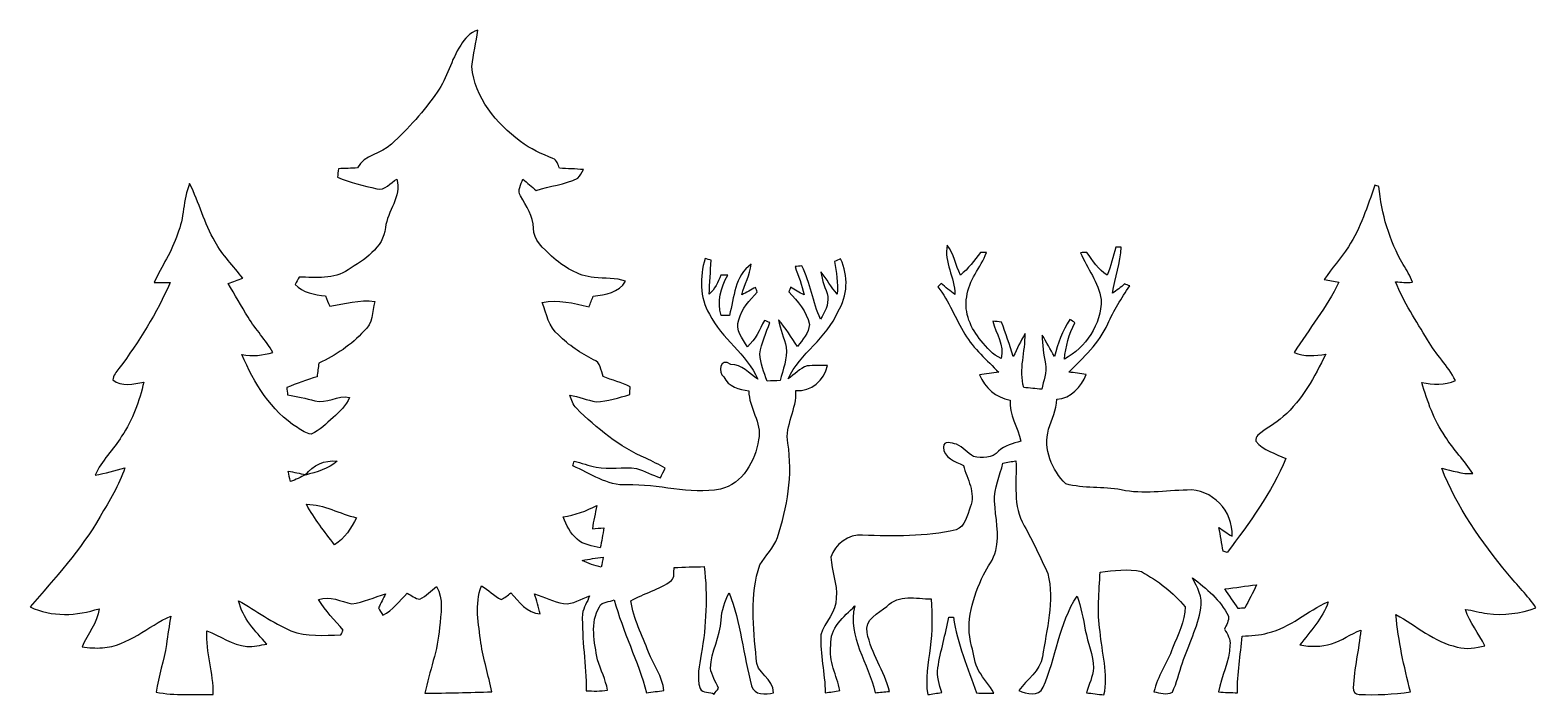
# Model space of a CAD drawing. Header units: centimetres. Extents: x -15 to 15.3, y -7.5 to 5.9.
import ezdxf

# ---------------------------------------------------------------- set-up
doc = ezdxf.new("R2010")
doc.units = ezdxf.units.CM
doc.header["$MEASUREMENT"] = 0
doc.layers.add('Layer 1', color=7, linetype='Continuous')

msp = doc.modelspace()

# ---------------------------------------------------------------- linework, layer by layer
at = {"layer": 'Layer 1', "color": 250}
for points, knots in [([(-6.3306, 5.59012), (-6.25546, 5.72735), (-6.14257, 5.84623), (-5.99017, 5.89456), (-5.99017, 5.89456), (-6.01133, 5.64762), (-6.08612, 5.40879), (-6.10694, 5.16184), (-6.10694, 5.16184), (-6.05367, 4.53143), (-5.61587, 4.0199), (-5.12904, 3.65584), (-5.12904, 3.65584), (-4.93466, 3.50167), (-4.70253, 3.4096), (-4.47746, 3.31117), (-4.47746, 3.31117), (-4.39244, 3.28295), (-4.37586, 3.18805), (-4.34587, 3.11538), (-4.34587, 3.11538), (-4.18394, 3.10868), (-4.02131, 3.10586), (-3.85974, 3.08963), (-3.85974, 3.08963), (-3.89749, 3.03212), (-3.92642, 2.96545), (-3.97969, 2.92029), (-3.97969, 2.92029), (-4.23968, 2.78342), (-4.53813, 2.76154), (-4.81401, 2.67088), (-4.81401, 2.67088), (-4.90255, 2.74602), (-4.98934, 2.82293), (-5.07929, 2.89631), (-5.07929, 2.89631), (-5.11986, 2.79224), (-5.19536, 2.67159), (-5.12692, 2.56223), (-5.12692, 2.56223), (-5.01756, 2.35691), (-4.86586, 2.15406), (-4.86798, 1.91029), (-4.86798, 1.91029), (-4.87892, 1.66723), (-4.65808, 1.50848), (-4.50779, 1.34832), (-4.50779, 1.34832), (-4.2612, 1.14088), (-3.97828, 0.9465), (-3.64596, 0.9204), (-3.64596, 0.9204), (-3.43641, 0.89147), (-3.21592, 0.92428), (-3.01519, 0.84349), (-3.01519, 0.84349), (-3.15489, 0.62159), (-3.42089, 0.56374), (-3.66607, 0.54681), (-3.66607, 0.54681), (-3.69641, 0.47872), (-3.72145, 0.40323), (-3.75144, 0.33338), (-3.75144, 0.33338), (-4.058, 0.40464), (-4.37656, 0.48436), (-4.69089, 0.41628), (-4.69089, 0.41628), (-4.60657, 0.18874), (-4.56212, -0.07655), (-4.36245, -0.2353), (-4.36245, -0.2353), (-4.16066, -0.44485), (-3.91724, -0.60149), (-3.66007, -0.73343), (-3.66007, -0.73343), (-3.52072, -0.7874), (-3.51226, -0.94791), (-3.46604, -1.07174), (-3.46604, -1.07174), (-3.28683, -1.14194), (-3.09704, -1.18886), (-2.92523, -1.27811), (-2.92523, -1.27811), (-2.92664, -1.31727), (-2.92911, -1.39559), (-2.93017, -1.43475), (-2.93017, -1.43475), (-3.15383, -1.49331), (-3.37679, -1.56669), (-3.60927, -1.57868), (-3.60927, -1.57868), (-3.78813, -1.54869), (-3.9564, -1.47426), (-4.13632, -1.44815), (-4.13632, -1.44815), (-4.10351, -1.53952), (-4.07846, -1.64112), (-4.00473, -1.70991), (-4.00473, -1.70991), (-3.59304, -2.11138), (-3.13902, -2.48603), (-2.60668, -2.71498), (-2.60668, -2.71498), (-2.47544, -2.77566), (-2.34879, -2.84409), (-2.22003, -2.91112), (-2.22003, -2.91112), (-2.25072, -2.97674), (-2.28283, -3.04165), (-2.31563, -3.10621), (-2.31563, -3.10621), (-2.48179, -3.05682), (-2.63313, -2.96792), (-2.79859, -2.91783), (-2.79859, -2.91783), (-3.06811, -2.87549), (-3.34222, -2.94922), (-3.61103, -2.89348), (-3.61103, -2.89348), (-3.75991, -2.85962), (-3.90454, -2.80952), (-4.05236, -2.77389), (-4.05236, -2.77389), (-4.05871, -2.79788), (-4.0707, -2.84586), (-4.07705, -2.86985), (-4.07705, -2.86985), (-3.72145, -3.01837), (-3.38914, -3.27025), (-2.98591, -3.2512), (-2.98591, -3.2512), (-2.35867, -3.22651), (-1.73743, -3.45087), (-1.11125, -3.33481), (-1.11125, -3.33481), (-0.65864, -3.22827), (-0.41099, -2.76789), (-0.3429, -2.34103), (-0.3429, -2.34103), (-0.26917, -1.99178), (-0.54575, -1.7018), (-0.53693, -1.35925), (-0.53693, -1.35925), (-0.73131, -1.33315), (-0.95462, -1.2767), (-1.04105, -1.07633), (-1.04105, -1.07633), (-1.16452, -1.00013), (-1.11725, -0.66922), (-0.90099, -0.83044), (-0.90099, -0.83044), (-0.67275, -0.81245), (-0.53799, -1.02129), (-0.35736, -1.12148), (-0.35736, -1.12148), (-0.58385, -0.6163), (-1.08479, -0.30974), (-1.33209, 0.1838), (-1.33209, 0.1838), (-1.53247, 0.51964), (-1.52576, 0.93274), (-1.41958, 1.29999), (-1.41958, 1.29999), (-1.38853, 1.29187), (-1.32644, 1.276), (-1.2954, 1.26788), (-1.2954, 1.26788), (-1.30739, 1.03928), (-1.33068, 0.81174), (-1.33421, 0.58244), (-1.33421, 0.58244), (-1.22096, 0.6858), (-1.16205, 0.82868), (-1.09926, 0.96449), (-1.09926, 0.96449), (-1.05375, 0.96555), (-1.00789, 0.96626), (-0.96203, 0.96696), (-0.96203, 0.96696), (-1.10243, 0.72073), (-1.18286, 0.43392), (-1.09361, 0.15593), (-1.09361, 0.15593), (-1.03823, 0.15699), (-0.98284, 0.15804), (-0.9271, 0.15875), (-0.9271, 0.15875), (-0.83608, 0.51682), (-0.82374, 0.95814), (-0.4886, 1.1878), (-0.4886, 1.1878), (-0.51364, 0.9719), (-0.62971, 0.78176), (-0.68016, 0.57256), (-0.68016, 0.57256), (-0.58632, 0.61913), (-0.4953, 0.67098), (-0.40428, 0.72249), (-0.40428, 0.72249), (-0.39264, 0.69039), (-0.38065, 0.65793), (-0.36865, 0.62548), (-0.36865, 0.62548), (-0.51788, 0.46249), (-0.68756, 0.29351), (-0.73872, 0.07197), (-0.73872, 0.07197), (-0.82479, -0.13864), (-0.65864, -0.30551), (-0.5655, -0.47308), (-0.5655, -0.47308), (-0.40781, -0.32773), (-0.32209, -0.12841), (-0.22437, 0.05786), (-0.22437, 0.05786), (-0.18803, 0.04339), (-0.15169, 0.02858), (-0.11501, 0.01376), (-0.11501, 0.01376), (-0.19262, -0.19262), (-0.28363, -0.39582), (-0.31926, -0.61524), (-0.31926, -0.61524), (-0.30586, -0.80539), (-0.23283, -0.9846), (-0.16969, -1.1624), (-0.16969, -1.1624), (-0.08326, -1.15993), (0.00317, -1.15605), (0.08961, -1.15076), (0.08961, -1.15076), (0.14781, -0.93274), (0.23954, -0.71402), (0.21272, -0.48366), (0.21272, -0.48366), (0.17039, -0.29633), (0.08996, -0.11924), (0.05927, 0.07126), (0.05927, 0.07126), (0.19756, -0.09878), (0.31926, -0.28187), (0.43674, -0.46637), (0.43674, -0.46637), (0.54046, -0.33514), (0.66993, -0.19509), (0.6791, -0.02152), (0.6791, -0.02152), (0.62512, 0.23566), (0.44309, 0.44379), (0.26705, 0.63041), (0.26705, 0.63041), (0.27728, 0.66146), (0.28751, 0.6925), (0.29845, 0.72319), (0.29845, 0.72319), (0.38876, 0.67098), (0.47872, 0.61877), (0.5715, 0.57115), (0.5715, 0.57115), (0.53481, 0.76764), (0.45297, 0.95144), (0.39052, 1.14053), (0.39052, 1.14053), (0.42474, 1.14371), (0.49283, 1.1497), (0.5267, 1.15288), (0.5267, 1.15288), (0.69674, 0.81209), (0.74507, 0.42651), (0.90276, 0.08149), (0.90276, 0.08149), (0.98848, 0.21696), (1.06468, 0.37359), (1.05128, 0.53763), (1.05128, 0.53763), (1.00683, 0.70309), (0.92781, 0.85831), (0.91052, 1.03117), (0.91052, 1.03117), (1.02623, 0.88829), (1.11689, 0.72566), (1.2386, 0.58667), (1.2386, 0.58667), (1.25236, 0.80821), (1.22026, 1.02764), (1.18392, 1.24495), (1.18392, 1.24495), (1.22449, 1.26118), (1.26541, 1.27741), (1.30634, 1.29364), (1.30634, 1.29364), (1.46791, 0.95426), (1.45133, 0.54892), (1.25166, 0.22931), (1.25166, 0.22931), (1.03082, -0.30021), (0.49601, -0.60325), (0.25118, -1.11513), (0.25118, -1.11513), (0.37924, -1.03082), (0.48683, -0.9084), (0.63359, -0.85584), (0.63359, -0.85584), (0.7687, -0.84808), (0.90382, -0.84561), (1.03964, -0.84878), (1.03964, -0.84878), (0.98531, -1.15076), (0.71085, -1.37231), (0.40569, -1.35467), (0.40569, -1.35467), (0.43497, -1.72191), (0.18168, -2.04752), (0.24518, -2.41406), (0.24518, -2.41406), (0.35066, -3.05259), (0.23319, -3.70099), (0.0381, -4.30989), (0.0381, -4.30989), (-0.03951, -4.51626), (-0.20461, -4.67289), (-0.31821, -4.85846), (-0.31821, -4.85846), (-0.52105, -5.46559), (-0.45085, -6.11364), (-0.38806, -6.73806), (-0.38806, -6.73806), (-0.41451, -7.03968), (-0.02822, -7.13493), (-0.04128, -7.43091), (-0.04128, -7.43091), (-0.19509, -7.47042), (-0.43251, -7.47783), (-0.48295, -7.29051), (-0.48295, -7.29051), (-0.65158, -6.67244), (-0.70097, -6.02015), (-0.9338, -5.41902), (-0.9338, -5.41902), (-1.02341, -5.58871), (-1.08514, -5.77497), (-1.09573, -5.96794), (-1.09573, -5.96794), (-1.11478, -6.29955), (-1.29505, -6.59941), (-1.31057, -6.93173), (-1.31057, -6.93173), (-1.2887, -7.07708), (-1.20474, -7.20478), (-1.1497, -7.34025), (-1.1497, -7.34025), (-1.17828, -7.37835), (-1.20685, -7.41715), (-1.23472, -7.45596), (-1.23472, -7.45596), (-1.31269, -7.40516), (-1.47179, -7.44679), (-1.51941, -7.34131), (-1.51941, -7.34131), (-1.59456, -7.11447), (-1.53, -6.88022), (-1.49437, -6.65445), (-1.49437, -6.65445), (-1.39453, -6.07377), (-1.36631, -5.47934), (-1.43475, -4.89373), (-1.43475, -4.89373), (-1.63689, -4.89585), (-1.83868, -4.90149), (-2.04011, -4.91278), (-2.04011, -4.91278), (-2.05211, -4.99886), (-2.026, -5.10575), (-2.09056, -5.1749), (-2.09056, -5.1749), (-2.34139, -5.35446), (-2.64619, -5.4296), (-2.91148, -5.58271), (-2.91148, -5.58271), (-2.85679, -5.94466), (-2.68817, -6.27451), (-2.55411, -6.61176), (-2.55411, -6.61176), (-2.45039, -6.86752), (-2.27506, -7.10283), (-2.24437, -7.38364), (-2.24437, -7.38364), (-2.36149, -7.40057), (-2.48003, -7.41362), (-2.5968, -7.42985), (-2.5968, -7.42985), (-2.7619, -6.78956), (-3.07658, -6.20007), (-3.24309, -5.55943), (-3.24309, -5.55943), (-3.33446, -5.60811), (-3.48968, -5.58729), (-3.5433, -5.70054), (-3.5433, -5.70054), (-3.73521, -6.01839), (-3.64243, -6.42267), (-3.58281, -6.76522), (-3.58281, -6.76522), (-3.51825, -6.97054), (-3.41313, -7.1628), (-3.38102, -7.37905), (-3.38102, -7.37905), (-3.52178, -7.40057), (-3.66466, -7.39563), (-3.80647, -7.38893), (-3.80647, -7.38893), (-3.80683, -6.87141), (-3.90066, -6.35847), (-3.88479, -5.84094), (-3.88479, -5.84094), (-3.85939, -5.71359), (-3.78601, -5.60317), (-3.7405, -5.48287), (-3.7405, -5.48287), (-3.91089, -5.53861), (-4.07317, -5.66067), (-4.26226, -5.63739), (-4.26226, -5.63739), (-4.46476, -5.59752), (-4.65102, -5.50298), (-4.84646, -5.43983), (-4.84646, -5.43983), (-4.80448, -5.57354), (-4.76638, -5.70653), (-4.73604, -5.84447), (-4.73604, -5.84447), (-5.00168, -5.83142), (-5.15338, -5.59082), (-5.32483, -5.42325), (-5.32483, -5.42325), (-5.38727, -5.47088), (-5.44724, -5.5245), (-5.52062, -5.55554), (-5.52062, -5.55554), (-5.65961, -5.47582), (-5.77568, -5.36293), (-5.91291, -5.28038), (-5.91291, -5.28038), (-6.06002, -5.65079), (-5.96935, -6.04661), (-5.92667, -6.42655), (-5.92667, -6.42655), (-5.86775, -6.75816), (-5.77709, -7.08272), (-5.70548, -7.41186), (-5.70548, -7.41186), (-6.15421, -7.42209), (-6.60259, -7.43444), (-7.05097, -7.44008), (-7.05097, -7.44008), (-6.95995, -6.99805), (-6.79027, -6.57225), (-6.75534, -6.11999), (-6.75534, -6.11999), (-6.73629, -5.84412), (-6.6675, -5.54179), (-6.81708, -5.29026), (-6.81708, -5.29026), (-6.92891, -5.37563), (-7.02698, -5.48146), (-7.15116, -5.54919), (-7.15116, -5.54919), (-7.24711, -5.53579), (-7.32473, -5.47194), (-7.40692, -5.42572), (-7.40692, -5.42572), (-7.55685, -5.58694), (-7.69973, -5.76509), (-7.89693, -5.87128), (-7.89693, -5.87128), (-7.92586, -5.82119), (-7.95514, -5.7718), (-7.98442, -5.72241), (-7.98442, -5.72241), (-7.93644, -5.62822), (-7.88811, -5.53402), (-7.84225, -5.43877), (-7.84225, -5.43877), (-8.06768, -5.50898), (-8.28534, -5.6067), (-8.52099, -5.64162), (-8.52099, -5.64162), (-8.74113, -5.5947), (-8.95809, -5.47617), (-9.18704, -5.55237), (-9.18704, -5.55237), (-9.05863, -5.7852), (-8.86143, -5.96829), (-8.6935, -6.17185), (-8.6935, -6.17185), (-8.7055, -6.19513), (-8.72949, -6.24134), (-8.74148, -6.26463), (-8.74148, -6.26463), (-9.07486, -6.27415), (-9.42622, -6.30414), (-9.74408, -6.18278), (-9.74408, -6.18278), (-10.1159, -6.02121), (-10.44504, -5.77991), (-10.79606, -5.57989), (-10.79606, -5.57989), (-10.71915, -5.92914), (-10.46021, -6.19125), (-10.22914, -6.44913), (-10.22914, -6.44913), (-10.36144, -6.47524), (-10.4962, -6.50346), (-10.63131, -6.49887), (-10.63131, -6.49887), (-10.92447, -6.46501), (-11.16753, -6.29038), (-11.43564, -6.18455), (-11.43564, -6.18455), (-11.45893, -6.61811), (-11.29171, -7.03545), (-11.30829, -7.46619), (-11.30829, -7.46619), (-11.68929, -7.45067), (-12.07876, -7.49653), (-12.45447, -7.41609), (-12.45447, -7.41609), (-12.40896, -7.09154), (-12.29642, -6.78074), (-12.24739, -6.45724), (-12.24739, -6.45724), (-12.22234, -6.26639), (-12.19094, -6.0766), (-12.16025, -5.88716), (-12.16025, -5.88716), (-12.62239, -6.08965), (-13.00833, -6.48864), (-13.53397, -6.52568), (-13.53397, -6.52568), (-13.67084, -6.53556), (-13.80702, -6.52463), (-13.94284, -6.50875), (-13.94284, -6.50875), (-13.83947, -6.24699), (-13.63028, -6.02756), (-13.59923, -5.73934), (-13.59923, -5.73934), (-14.04655, -5.88504), (-14.55526, -5.91326), (-14.98776, -5.70442), (-14.98776, -5.70442), (-14.4847, -5.12445), (-13.96824, -4.55119), (-13.57701, -3.88585), (-13.57701, -3.88585), (-13.40026, -3.56694), (-13.1953, -3.25649), (-13.08523, -2.90583), (-13.08523, -2.90583), (-13.28385, -2.95346), (-13.47788, -3.01801), (-13.67861, -3.05506), (-13.67861, -3.05506), (-13.5569, -2.76013), (-13.30537, -2.54494), (-13.14838, -2.27013), (-13.14838, -2.27013), (-12.91978, -1.94627), (-12.79243, -1.56457), (-12.70247, -1.18216), (-12.70247, -1.18216), (-12.90532, -1.21144), (-13.14768, -1.28976), (-13.32406, -1.14053), (-13.32406, -1.14053), (-13.31666, -1.04916), (-13.25351, -0.97896), (-13.202, -0.90876), (-13.202, -0.90876), (-12.79701, -0.37324), (-12.44424, 0.20461), (-12.16978, 0.81774), (-12.16978, 0.81774), (-12.27808, 0.81668), (-12.38638, 0.81492), (-12.49468, 0.81986), (-12.49468, 0.81986), (-12.34475, 1.14723), (-12.13309, 1.44568), (-12.0269, 1.79282), (-12.0269, 1.79282), (-11.87979, 2.1149), (-11.92036, 2.48391), (-11.78066, 2.80705), (-11.78066, 2.80705), (-11.58628, 2.42958), (-11.48962, 2.0066), (-11.26949, 1.64077), (-11.26949, 1.64077), (-11.12379, 1.36807), (-10.89801, 1.15217), (-10.71457, 0.90629), (-10.71457, 0.90629), (-10.80982, 0.86854), (-10.90789, 0.8382), (-11.0042, 0.80222), (-11.0042, 0.80222), (-10.87649, 0.57221), (-10.74208, 0.34537), (-10.60379, 0.121), (-10.60379, 0.121), (-10.45563, -0.12735), (-10.24925, -0.33549), (-10.10567, -0.58702), (-10.10567, -0.58702), (-10.30887, -0.64347), (-10.52019, -0.67451), (-10.72903, -0.63077), (-10.72903, -0.63077), (-10.48844, -1.20015), (-10.14483, -1.76036), (-9.61214, -2.09903), (-9.61214, -2.09903), (-9.52747, -2.153), (-9.44033, -2.22038), (-9.33626, -2.22779), (-9.33626, -2.22779), (-9.16376, -2.15935), (-9.03534, -2.01613), (-8.89776, -1.89724), (-8.89776, -1.89724), (-8.77535, -1.77447), (-8.62683, -1.66194), (-8.56897, -1.4919), (-8.56897, -1.4919), (-8.80639, -1.43863), (-9.02335, -1.62489), (-9.26289, -1.55893), (-9.26289, -1.55893), (-9.4428, -1.50813), (-9.6266, -1.47285), (-9.8111, -1.44216), (-9.8111, -1.44216), (-9.81675, -1.391), (-9.82239, -1.3402), (-9.82768, -1.28976), (-9.82768, -1.28976), (-9.6266, -1.21426), (-9.42481, -1.14018), (-9.21985, -1.07491), (-9.21985, -1.07491), (-9.20785, -0.98249), (-9.19551, -0.89076), (-9.18316, -0.79904), (-9.18316, -0.79904), (-8.84061, -0.64735), (-8.52911, -0.43286), (-8.27581, -0.15558), (-8.27581, -0.15558), (-8.09625, -0.01552), (-8.10824, 0.23671), (-8.05815, 0.43674), (-8.05815, 0.43674), (-8.36542, 0.48295), (-8.66281, 0.38841), (-8.96267, 0.34643), (-8.96267, 0.34643), (-8.99442, 0.41346), (-9.02229, 0.48154), (-9.04663, 0.55069), (-9.04663, 0.55069), (-9.26818, 0.57326), (-9.50278, 0.61278), (-9.66153, 0.78281), (-9.66153, 0.78281), (-9.63295, 0.83114), (-9.60402, 0.87948), (-9.57545, 0.92781), (-9.57545, 0.92781), (-9.24595, 0.9271), (-8.87695, 0.8703), (-8.59084, 1.07774), (-8.59084, 1.07774), (-8.27617, 1.27141), (-7.88564, 1.51659), (-7.84296, 1.92229), (-7.84296, 1.92229), (-7.80591, 2.25919), (-7.51699, 2.546), (-7.61753, 2.89736), (-7.61753, 2.89736), (-7.74524, 2.83139), (-7.85389, 2.65959), (-8.01476, 2.70439), (-8.01476, 2.70439), (-8.28287, 2.76789), (-8.5538, 2.82787), (-8.80851, 2.93546), (-8.80851, 2.93546), (-8.80181, 2.99297), (-8.79475, 3.04976), (-8.78805, 3.10691), (-8.78805, 3.10691), (-8.66034, 3.11291), (-8.53158, 3.11609), (-8.40387, 3.12244), (-8.40387, 3.12244), (-8.2737, 3.39549), (-7.9248, 3.39866), (-7.72513, 3.59939), (-7.72513, 3.59939), (-7.38293, 3.91548), (-7.06861, 4.26649), (-6.80297, 4.64996), (-6.80297, 4.64996), (-6.59271, 4.93571), (-6.53062, 5.29837), (-6.3306, 5.59012), (-6.3306, 5.59012), (-6.3306, 5.59012), (-6.3306, 5.59012), (-6.3306, 5.59012)], [0, 0, 0, 0, 0.00549451, 0.00549451, 0.00549451, 0.00549451, 0.01098901, 0.01098901, 0.01098901, 0.01098901, 0.01648352, 0.01648352, 0.01648352, 0.01648352, 0.02197802, 0.02197802, 0.02197802, 0.02197802, 0.02747253, 0.02747253, 0.02747253, 0.02747253, 0.03296703, 0.03296703, 0.03296703, 0.03296703, 0.03846154, 0.03846154, 0.03846154, 0.03846154, 0.04395604, 0.04395604, 0.04395604, 0.04395604, 0.04945055, 0.04945055, 0.04945055, 0.04945055, 0.05494505, 0.05494505, 0.05494505, 0.05494505, 0.06043956, 0.06043956, 0.06043956, 0.06043956, 0.06593407, 0.06593407, 0.06593407, 0.06593407, 0.07142857, 0.07142857, 0.07142857, 0.07142857, 0.07692308, 0.07692308, 0.07692308, 0.07692308, 0.08241758, 0.08241758, 0.08241758, 0.08241758, 0.08791209, 0.08791209, 0.08791209, 0.08791209, 0.09340659, 0.09340659, 0.09340659, 0.09340659, 0.0989011, 0.0989011, 0.0989011, 0.0989011, 0.1043956, 0.1043956, 0.1043956, 0.1043956, 0.10989011, 0.10989011, 0.10989011, 0.10989011, 0.11538462, 0.11538462, 0.11538462, 0.11538462, 0.12087912, 0.12087912, 0.12087912, 0.12087912, 0.12637363, 0.12637363, 0.12637363, 0.12637363, 0.13186813, 0.13186813, 0.13186813, 0.13186813, 0.13736264, 0.13736264, 0.13736264, 0.13736264, 0.14285714, 0.14285714, 0.14285714, 0.14285714, 0.14835165, 0.14835165, 0.14835165, 0.14835165, 0.15384615, 0.15384615, 0.15384615, 0.15384615, 0.15934066, 0.15934066, 0.15934066, 0.15934066, 0.16483516, 0.16483516, 0.16483516, 0.16483516, 0.17032967, 0.17032967, 0.17032967, 0.17032967, 0.17582418, 0.17582418, 0.17582418, 0.17582418, 0.18131868, 0.18131868, 0.18131868, 0.18131868, 0.18681319, 0.18681319, 0.18681319, 0.18681319, 0.19230769, 0.19230769, 0.19230769, 0.19230769, 0.1978022, 0.1978022, 0.1978022, 0.1978022, 0.2032967, 0.2032967, 0.2032967, 0.2032967, 0.20879121, 0.20879121, 0.20879121, 0.20879121, 0.21428571, 0.21428571, 0.21428571, 0.21428571, 0.21978022, 0.21978022, 0.21978022, 0.21978022, 0.22527473, 0.22527473, 0.22527473, 0.22527473, 0.23076923, 0.23076923, 0.23076923, 0.23076923, 0.23626374, 0.23626374, 0.23626374, 0.23626374, 0.24175824, 0.24175824, 0.24175824, 0.24175824, 0.24725275, 0.24725275, 0.24725275, 0.24725275, 0.25274725, 0.25274725, 0.25274725, 0.25274725, 0.25824176, 0.25824176, 0.25824176, 0.25824176, 0.26373626, 0.26373626, 0.26373626, 0.26373626, 0.26923077, 0.26923077, 0.26923077, 0.26923077, 0.27472527, 0.27472527, 0.27472527, 0.27472527, 0.28021978, 0.28021978, 0.28021978, 0.28021978, 0.28571429, 0.28571429, 0.28571429, 0.28571429, 0.29120879, 0.29120879, 0.29120879, 0.29120879, 0.2967033, 0.2967033, 0.2967033, 0.2967033, 0.3021978, 0.3021978, 0.3021978, 0.3021978, 0.30769231, 0.30769231, 0.30769231, 0.30769231, 0.31318681, 0.31318681, 0.31318681, 0.31318681, 0.31868132, 0.31868132, 0.31868132, 0.31868132, 0.32417582, 0.32417582, 0.32417582, 0.32417582, 0.32967033, 0.32967033, 0.32967033, 0.32967033, 0.33516484, 0.33516484, 0.33516484, 0.33516484, 0.34065934, 0.34065934, 0.34065934, 0.34065934, 0.34615385, 0.34615385, 0.34615385, 0.34615385, 0.35164835, 0.35164835, 0.35164835, 0.35164835, 0.35714286, 0.35714286, 0.35714286, 0.35714286, 0.36263736, 0.36263736, 0.36263736, 0.36263736, 0.36813187, 0.36813187, 0.36813187, 0.36813187, 0.37362637, 0.37362637, 0.37362637, 0.37362637, 0.37912088, 0.37912088, 0.37912088, 0.37912088, 0.38461538, 0.38461538, 0.38461538, 0.38461538, 0.39010989, 0.39010989, 0.39010989, 0.39010989, 0.3956044, 0.3956044, 0.3956044, 0.3956044, 0.4010989, 0.4010989, 0.4010989, 0.4010989, 0.40659341, 0.40659341, 0.40659341, 0.40659341, 0.41208791, 0.41208791, 0.41208791, 0.41208791, 0.41758242, 0.41758242, 0.41758242, 0.41758242, 0.42307692, 0.42307692, 0.42307692, 0.42307692, 0.42857143, 0.42857143, 0.42857143, 0.42857143, 0.43406593, 0.43406593, 0.43406593, 0.43406593, 0.43956044, 0.43956044, 0.43956044, 0.43956044, 0.44505495, 0.44505495, 0.44505495, 0.44505495, 0.45054945, 0.45054945, 0.45054945, 0.45054945, 0.45604396, 0.45604396, 0.45604396, 0.45604396, 0.46153846, 0.46153846, 0.46153846, 0.46153846, 0.46703297, 0.46703297, 0.46703297, 0.46703297, 0.47252747, 0.47252747, 0.47252747, 0.47252747, 0.47802198, 0.47802198, 0.47802198, 0.47802198, 0.48351648, 0.48351648, 0.48351648, 0.48351648, 0.48901099, 0.48901099, 0.48901099, 0.48901099, 0.49450549, 0.49450549, 0.49450549, 0.49450549, 0.5, 0.5, 0.5, 0.5, 0.50549451, 0.50549451, 0.50549451, 0.50549451, 0.51098901, 0.51098901, 0.51098901, 0.51098901, 0.51648352, 0.51648352, 0.51648352, 0.51648352, 0.52197802, 0.52197802, 0.52197802, 0.52197802, 0.52747253, 0.52747253, 0.52747253, 0.52747253, 0.53296703, 0.53296703, 0.53296703, 0.53296703, 0.53846154, 0.53846154, 0.53846154, 0.53846154, 0.54395604, 0.54395604, 0.54395604, 0.54395604, 0.54945055, 0.54945055, 0.54945055, 0.54945055, 0.55494505, 0.55494505, 0.55494505, 0.55494505, 0.56043956, 0.56043956, 0.56043956, 0.56043956, 0.56593407, 0.56593407, 0.56593407, 0.56593407, 0.57142857, 0.57142857, 0.57142857, 0.57142857, 0.57692308, 0.57692308, 0.57692308, 0.57692308, 0.58241758, 0.58241758, 0.58241758, 0.58241758, 0.58791209, 0.58791209, 0.58791209, 0.58791209, 0.59340659, 0.59340659, 0.59340659, 0.59340659, 0.5989011, 0.5989011, 0.5989011, 0.5989011, 0.6043956, 0.6043956, 0.6043956, 0.6043956, 0.60989011, 0.60989011, 0.60989011, 0.60989011, 0.61538462, 0.61538462, 0.61538462, 0.61538462, 0.62087912, 0.62087912, 0.62087912, 0.62087912, 0.62637363, 0.62637363, 0.62637363, 0.62637363, 0.63186813, 0.63186813, 0.63186813, 0.63186813, 0.63736264, 0.63736264, 0.63736264, 0.63736264, 0.64285714, 0.64285714, 0.64285714, 0.64285714, 0.64835165, 0.64835165, 0.64835165, 0.64835165, 0.65384615, 0.65384615, 0.65384615, 0.65384615, 0.65934066, 0.65934066, 0.65934066, 0.65934066, 0.66483516, 0.66483516, 0.66483516, 0.66483516, 0.67032967, 0.67032967, 0.67032967, 0.67032967, 0.67582418, 0.67582418, 0.67582418, 0.67582418, 0.68131868, 0.68131868, 0.68131868, 0.68131868, 0.68681319, 0.68681319, 0.68681319, 0.68681319, 0.69230769, 0.69230769, 0.69230769, 0.69230769, 0.6978022, 0.6978022, 0.6978022, 0.6978022, 0.7032967, 0.7032967, 0.7032967, 0.7032967, 0.70879121, 0.70879121, 0.70879121, 0.70879121, 0.71428571, 0.71428571, 0.71428571, 0.71428571, 0.71978022, 0.71978022, 0.71978022, 0.71978022, 0.72527473, 0.72527473, 0.72527473, 0.72527473, 0.73076923, 0.73076923, 0.73076923, 0.73076923, 0.73626374, 0.73626374, 0.73626374, 0.73626374, 0.74175824, 0.74175824, 0.74175824, 0.74175824, 0.74725275, 0.74725275, 0.74725275, 0.74725275, 0.75274725, 0.75274725, 0.75274725, 0.75274725, 0.75824176, 0.75824176, 0.75824176, 0.75824176, 0.76373626, 0.76373626, 0.76373626, 0.76373626, 0.76923077, 0.76923077, 0.76923077, 0.76923077, 0.77472527, 0.77472527, 0.77472527, 0.77472527, 0.78021978, 0.78021978, 0.78021978, 0.78021978, 0.78571429, 0.78571429, 0.78571429, 0.78571429, 0.79120879, 0.79120879, 0.79120879, 0.79120879, 0.7967033, 0.7967033, 0.7967033, 0.7967033, 0.8021978, 0.8021978, 0.8021978, 0.8021978, 0.80769231, 0.80769231, 0.80769231, 0.80769231, 0.81318681, 0.81318681, 0.81318681, 0.81318681, 0.81868132, 0.81868132, 0.81868132, 0.81868132, 0.82417582, 0.82417582, 0.82417582, 0.82417582, 0.82967033, 0.82967033, 0.82967033, 0.82967033, 0.83516484, 0.83516484, 0.83516484, 0.83516484, 0.84065934, 0.84065934, 0.84065934, 0.84065934, 0.84615385, 0.84615385, 0.84615385, 0.84615385, 0.85164835, 0.85164835, 0.85164835, 0.85164835, 0.85714286, 0.85714286, 0.85714286, 0.85714286, 0.86263736, 0.86263736, 0.86263736, 0.86263736, 0.86813187, 0.86813187, 0.86813187, 0.86813187, 0.87362637, 0.87362637, 0.87362637, 0.87362637, 0.87912088, 0.87912088, 0.87912088, 0.87912088, 0.88461538, 0.88461538, 0.88461538, 0.88461538, 0.89010989, 0.89010989, 0.89010989, 0.89010989, 0.8956044, 0.8956044, 0.8956044, 0.8956044, 0.9010989, 0.9010989, 0.9010989, 0.9010989, 0.90659341, 0.90659341, 0.90659341, 0.90659341, 0.91208791, 0.91208791, 0.91208791, 0.91208791, 0.91758242, 0.91758242, 0.91758242, 0.91758242, 0.92307692, 0.92307692, 0.92307692, 0.92307692, 0.92857143, 0.92857143, 0.92857143, 0.92857143, 0.93406593, 0.93406593, 0.93406593, 0.93406593, 0.93956044, 0.93956044, 0.93956044, 0.93956044, 0.94505495, 0.94505495, 0.94505495, 0.94505495, 0.95054945, 0.95054945, 0.95054945, 0.95054945, 0.95604396, 0.95604396, 0.95604396, 0.95604396, 0.96153846, 0.96153846, 0.96153846, 0.96153846, 0.96703297, 0.96703297, 0.96703297, 0.96703297, 0.97252747, 0.97252747, 0.97252747, 0.97252747, 0.97802198, 0.97802198, 0.97802198, 0.97802198, 0.98351648, 0.98351648, 0.98351648, 0.98351648, 0.98901099, 0.98901099, 0.98901099, 0.98901099, 1, 1, 1, 1]), ([(12.04948, 2.77354), (12.06923, 2.76789), (12.1091, 2.75661), (12.12885, 2.75131), (12.12885, 2.75131), (12.17648, 2.20204), (12.33911, 1.66088), (12.61604, 1.18357), (12.61604, 1.18357), (12.68201, 1.06645), (12.76138, 0.95462), (12.80054, 0.82409), (12.80054, 0.82409), (12.68836, 0.80927), (12.57582, 0.82621), (12.46434, 0.83573), (12.46434, 0.83573), (12.62168, 0.41734), (12.8838, 0.05009), (13.10464, -0.3362), (13.10464, -0.3362), (13.26656, -0.62442), (13.51703, -0.85266), (13.66626, -1.14864), (13.66626, -1.14864), (13.45424, -1.25483), (13.21576, -1.23331), (12.99034, -1.19204), (12.99034, -1.19204), (13.10358, -1.56916), (13.23199, -1.94874), (13.46129, -2.27401), (13.46129, -2.27401), (13.61934, -2.54247), (13.85076, -2.75872), (14.01621, -3.02225), (14.01621, -3.02225), (13.80067, -3.03812), (13.59747, -2.95663), (13.39003, -2.91394), (13.39003, -2.91394), (13.69201, -3.69817), (14.18978, -4.39032), (14.71895, -5.03661), (14.71895, -5.03661), (14.90451, -5.26662), (15.12147, -5.47229), (15.2841, -5.72064), (15.2841, -5.72064), (14.97259, -5.83565), (14.63463, -5.88151), (14.30479, -5.8353), (14.30479, -5.8353), (14.15662, -5.82189), (14.01692, -5.76051), (13.86769, -5.75804), (13.86769, -5.75804), (13.96012, -6.01874), (14.13122, -6.23993), (14.25998, -6.48264), (14.25998, -6.48264), (14.07795, -6.51863), (13.88745, -6.56908), (13.70436, -6.51051), (13.70436, -6.51051), (13.23904, -6.41033), (12.88133, -6.07624), (12.47034, -5.85858), (12.47034, -5.85858), (12.51656, -6.38457), (12.63438, -6.90104), (12.76174, -7.41257), (12.76174, -7.41257), (12.41989, -7.45913), (12.07276, -7.48206), (11.7288, -7.4616), (11.7288, -7.4616), (11.65542, -7.46654), (11.60709, -7.39634), (11.61027, -7.32931), (11.61027, -7.32931), (11.63285, -6.93914), (11.7221, -6.55673), (11.7662, -6.16902), (11.7662, -6.16902), (11.56264, -6.24734), (11.38449, -6.38175), (11.17494, -6.4449), (11.17494, -6.4449), (10.96857, -6.50875), (10.7502, -6.50522), (10.54029, -6.46889), (10.54029, -6.46889), (10.74737, -6.19337), (10.99855, -5.93796), (11.10862, -5.60317), (11.10862, -5.60317), (10.68776, -5.77744), (10.35085, -6.12669), (9.89471, -6.22265), (9.89471, -6.22265), (9.7282, -6.2798), (9.55287, -6.28121), (9.37966, -6.29073), (9.37966, -6.29073), (9.34896, -6.67173), (9.27594, -7.04815), (9.28617, -7.43162), (9.28617, -7.43162), (9.15529, -7.42456), (9.03041, -7.42244), (8.90129, -7.41186), (8.90129, -7.41186), (8.96197, -7.09401), (9.12989, -6.80332), (9.13095, -6.47312), (9.13095, -6.47312), (9.15458, -6.35353), (9.07838, -6.25158), (9.02617, -6.15209), (9.02617, -6.15209), (9.05651, -6.06601), (9.11966, -5.97994), (9.10343, -5.8861), (9.10343, -5.8861), (8.9408, -5.56789), (8.66246, -5.33012), (8.38024, -5.12092), (8.38024, -5.12092), (8.47725, -5.3086), (8.59508, -5.50369), (8.54745, -5.72735), (8.54745, -5.72735), (8.48819, -6.1147), (8.29663, -6.46148), (8.17774, -6.83084), (8.17774, -6.83084), (8.10754, -7.02451), (8.06767, -7.23159), (7.97701, -7.4168), (7.97701, -7.4168), (7.86165, -7.48171), (7.72548, -7.43514), (7.60624, -7.40939), (7.60624, -7.40939), (7.6775, -7.09542), (7.87047, -6.83189), (7.98089, -6.53309), (7.98089, -6.53309), (8.08214, -6.26181), (8.23454, -5.99899), (8.23595, -5.70089), (8.23595, -5.70089), (7.99112, -5.41479), (7.68421, -5.17596), (7.35542, -4.99322), (7.35542, -4.99322), (7.08166, -4.92866), (6.79838, -4.97205), (6.52286, -5.00239), (6.52286, -5.00239), (6.50593, -5.39997), (6.45654, -5.80143), (6.52392, -6.19725), (6.52392, -6.19725), (6.55496, -6.61917), (6.6929, -7.05026), (6.60118, -7.4736), (6.60118, -7.4736), (6.48018, -7.45702), (6.36623, -7.44714), (6.24769, -7.42774), (6.24769, -7.42774), (6.2992, -7.26334), (6.37752, -7.106), (6.39057, -6.93138), (6.39057, -6.93138), (6.38916, -6.66856), (6.27521, -6.42726), (6.22547, -6.17326), (6.22547, -6.17326), (6.18772, -5.94007), (6.13869, -5.70936), (6.06213, -5.48569), (6.06213, -5.48569), (5.69454, -6.03568), (5.64233, -6.725), (5.37739, -7.32014), (5.37739, -7.32014), (5.28673, -7.5124), (5.04331, -7.4549), (4.89021, -7.38329), (4.89021, -7.38329), (5.05143, -7.15963), (5.32059, -6.9977), (5.36257, -6.70631), (5.36257, -6.70631), (5.44724, -6.15774), (5.61093, -5.58553), (5.47088, -5.03308), (5.47088, -5.03308), (5.32447, -4.70711), (5.17102, -4.38326), (4.99816, -4.07), (4.99816, -4.07), (4.75932, -3.677), (4.8514, -3.20075), (4.83094, -2.76507), (4.83094, -2.76507), (4.7438, -2.78024), (4.65737, -2.79647), (4.57094, -2.81199), (4.57094, -2.81199), (4.50709, -3.0667), (4.38856, -3.31117), (4.40267, -3.58034), (4.40267, -3.58034), (4.41607, -3.90878), (4.50815, -4.24215), (4.42524, -4.56882), (4.42524, -4.56882), (4.38891, -4.75121), (4.25803, -4.89338), (4.18112, -5.05883), (4.18112, -5.05883), (3.96452, -5.49204), (3.80753, -6.00781), (3.93912, -6.49041), (3.93912, -6.49041), (3.98427, -6.65868), (3.99486, -6.84213), (4.08799, -6.99417), (4.08799, -6.99417), (4.17724, -7.14834), (4.30424, -7.27675), (4.38644, -7.4355), (4.38644, -7.4355), (4.27073, -7.4422), (4.15502, -7.43867), (4.03966, -7.43303), (4.03966, -7.43303), (3.85974, -6.93349), (3.65266, -6.44031), (3.5747, -5.91185), (3.5747, -5.91185), (3.55071, -5.9115), (3.50273, -5.91079), (3.47874, -5.91044), (3.47874, -5.91044), (3.41877, -6.25263), (3.31611, -6.58601), (3.26072, -6.92891), (3.26072, -6.92891), (3.23356, -7.09965), (3.29071, -7.26475), (3.33834, -7.42527), (3.33834, -7.42527), (3.24485, -7.43902), (3.15207, -7.45278), (3.05929, -7.46654), (3.05929, -7.46654), (3.00037, -7.15327), (3.07269, -6.83507), (3.10621, -6.52357), (3.10621, -6.52357), (3.15313, -6.19901), (3.14713, -5.86952), (3.12632, -5.54355), (3.12632, -5.54355), (2.82293, -5.53861), (2.4765, -5.44477), (2.23696, -5.69242), (2.23696, -5.69242), (2.07186, -5.82119), (1.77765, -5.95771), (1.83903, -6.22018), (1.83903, -6.22018), (1.91946, -6.63857), (2.19181, -6.99029), (2.28635, -7.4041), (2.28635, -7.4041), (2.18969, -7.41151), (2.09338, -7.41962), (1.99778, -7.42809), (1.99778, -7.42809), (1.88101, -6.84318), (1.42663, -6.30379), (1.59209, -5.68466), (1.59209, -5.68466), (1.37089, -5.90162), (1.08479, -6.12916), (1.10843, -6.47277), (1.10843, -6.47277), (1.0608, -6.79732), (1.22872, -7.08096), (1.29399, -7.38505), (1.29399, -7.38505), (1.19556, -7.40622), (1.09608, -7.41504), (0.99695, -7.42809), (0.99695, -7.42809), (0.99307, -7.03827), (0.89112, -6.65551), (0.90946, -6.26463), (0.90946, -6.26463), (0.9846, -6.00604), (1.23049, -5.80708), (1.21885, -5.52132), (1.21885, -5.52132), (1.24248, -5.24228), (1.12536, -4.97911), (1.11019, -4.7057), (1.11019, -4.7057), (1.19027, -4.44712), (1.46967, -4.23404), (1.74625, -4.26191), (1.74625, -4.26191), (2.3749, -4.28413), (3.0099, -4.29154), (3.62797, -4.15466), (3.62797, -4.15466), (3.81212, -4.08728), (3.84881, -3.85551), (3.91407, -3.69817), (3.91407, -3.69817), (4.02731, -3.40783), (3.84845, -3.12984), (3.77437, -2.85679), (3.77437, -2.85679), (3.6195, -2.77848), (3.36973, -2.70334), (3.37432, -2.49379), (3.37432, -2.49379), (3.36973, -2.34491), (3.53801, -2.4063), (3.6382, -2.43346), (3.6382, -2.43346), (3.77155, -2.48673), (3.85586, -2.61303), (3.97969, -2.68111), (3.97969, -2.68111), (4.15184, -2.7118), (4.35575, -2.71745), (4.48239, -2.57493), (4.48239, -2.57493), (4.60551, -2.45639), (4.77308, -2.41723), (4.93219, -2.36996), (4.93219, -2.36996), (4.87045, -2.09232), (4.68277, -1.8355), (4.71558, -1.54305), (4.71558, -1.54305), (4.4256, -1.49472), (4.21534, -1.29646), (4.0954, -1.03928), (4.0954, -1.03928), (4.22416, -1.01988), (4.35645, -1.00436), (4.48627, -0.98566), (4.48627, -0.98566), (4.2478, -0.74083), (3.98533, -0.51329), (3.80224, -0.22084), (3.80224, -0.22084), (3.61527, 0.09454), (3.48897, 0.44344), (3.26284, 0.73554), (3.26284, 0.73554), (3.28436, 0.75706), (3.30623, 0.77823), (3.32846, 0.79904), (3.32846, 0.79904), (3.41912, 0.72531), (3.50943, 0.64982), (3.60292, 0.57926), (3.60292, 0.57926), (3.6068, 0.91934), (3.37679, 1.23084), (3.44946, 1.57304), (3.44946, 1.57304), (3.58352, 1.39559), (3.61915, 1.16805), (3.71334, 0.96979), (3.71334, 0.96979), (3.87456, 1.09502), (3.99521, 1.26224), (4.12186, 1.41993), (4.12186, 1.41993), (4.15114, 1.41993), (4.20934, 1.42028), (4.23827, 1.42028), (4.23827, 1.42028), (4.12432, 1.11548), (3.87632, 0.86642), (3.8421, 0.53269), (3.8421, 0.53269), (3.78037, 0.21202), (3.92853, -0.10795), (4.12891, -0.35031), (4.12891, -0.35031), (4.24744, -0.48295), (4.35928, -0.64488), (4.53602, -0.7052), (4.53602, -0.7052), (4.60128, -0.44697), (4.43583, -0.20108), (4.36386, 0.03916), (4.36386, 0.03916), (4.42207, 0.03493), (4.48063, 0.02999), (4.53954, 0.02469), (4.53954, 0.02469), (4.62915, -0.2032), (4.70323, -0.43603), (4.77767, -0.66922), (4.77767, -0.66922), (4.85881, -0.51647), (4.9216, -0.35384), (5.01544, -0.20779), (5.01544, -0.20779), (5.02285, -0.56974), (4.88738, -0.93133), (4.98722, -1.29011), (4.98722, -1.29011), (5.10787, -1.30387), (5.22922, -1.31657), (5.35093, -1.32786), (5.35093, -1.32786), (5.38233, -1.15888), (5.45888, -0.98954), (5.42537, -0.81633), (5.42537, -0.81633), (5.38903, -0.62477), (5.35834, -0.43109), (5.35517, -0.23601), (5.35517, -0.23601), (5.44901, -0.37465), (5.51886, -0.52776), (5.6067, -0.67098), (5.6067, -0.67098), (5.66596, -0.40569), (5.7718, -0.1524), (5.91538, 0.07796), (5.91538, 0.07796), (5.94078, 0.06103), (5.99122, 0.02716), (6.01662, 0.01023), (6.01662, 0.01023), (5.89597, -0.2159), (5.83283, -0.46814), (5.80425, -0.72178), (5.80425, -0.72178), (6.23676, -0.49001), (6.54932, -0.02152), (6.54438, 0.4759), (6.54438, 0.4759), (6.49746, 0.82656), (6.25863, 1.09926), (6.13198, 1.41923), (6.13198, 1.41923), (6.16338, 1.42099), (6.22582, 1.42381), (6.25722, 1.42558), (6.25722, 1.42558), (6.37611, 1.26048), (6.48406, 1.07386), (6.66538, 0.96873), (6.66538, 0.96873), (6.74158, 1.1497), (6.78991, 1.3402), (6.83683, 1.53035), (6.83683, 1.53035), (6.8647, 1.53106), (6.92044, 1.53247), (6.94831, 1.53317), (6.94831, 1.53317), (6.93244, 1.21532), (6.81814, 0.91722), (6.77192, 0.60466), (6.77192, 0.60466), (6.85906, 0.65828), (6.93914, 0.72284), (7.01569, 0.79093), (7.01569, 0.79093), (7.04991, 0.77858), (7.08413, 0.76588), (7.1187, 0.75283), (7.1187, 0.75283), (6.95219, 0.50871), (6.79873, 0.25612), (6.67738, -0.01411), (6.67738, -0.01411), (6.50346, -0.40076), (6.18949, -0.69039), (5.8928, -0.98213), (5.8928, -0.98213), (6.00639, -0.99483), (6.1274, -1.01318), (6.24205, -1.03011), (6.24205, -1.03011), (6.14292, -1.28517), (5.94042, -1.50601), (5.65221, -1.52718), (5.65221, -1.52718), (5.65256, -1.74166), (5.54249, -1.9304), (5.48711, -2.13219), (5.48711, -2.13219), (5.37916, -2.52624), (5.54708, -2.95592), (5.83494, -3.22756), (5.83494, -3.22756), (6.19337, -3.33304), (6.58072, -3.27766), (6.94796, -3.35139), (6.94796, -3.35139), (7.38787, -3.44311), (7.83096, -3.36338), (8.27334, -3.35386), (8.27334, -3.35386), (8.76759, -3.31435), (9.21138, -3.79095), (9.17504, -4.27743), (9.17504, -4.27743), (9.08297, -4.22557), (8.99689, -4.16595), (8.91081, -4.10598), (8.91081, -4.10598), (8.94292, -4.26508), (8.96973, -4.42489), (8.99724, -4.58541), (8.99724, -4.58541), (9.01735, -4.59105), (9.05827, -4.60234), (9.07874, -4.60798), (9.07874, -4.60798), (9.52359, -4.01391), (9.9695, -3.40713), (10.25701, -2.71815), (10.25701, -2.71815), (10.04605, -2.62184), (9.80581, -2.55623), (9.65165, -2.37137), (9.65165, -2.37137), (9.64812, -2.32728), (9.65729, -2.28071), (9.69433, -2.25249), (9.69433, -2.25249), (9.85061, -2.11067), (10.04887, -2.02318), (10.20339, -1.87784), (10.20339, -1.87784), (10.5918, -1.53917), (10.83416, -1.07668), (11.05994, -0.6223), (11.05994, -0.6223), (10.84862, -0.65758), (10.62461, -0.67628), (10.42388, -0.58596), (10.42388, -0.58596), (10.72409, -0.11642), (11.0804, 0.32032), (11.32276, 0.8255), (11.32276, 0.8255), (11.22468, 0.84279), (11.12661, 0.85901), (11.02924, 0.87806), (11.02924, 0.87806), (11.17212, 1.1116), (11.37356, 1.3021), (11.51467, 1.5367), (11.51467, 1.5367), (11.76443, 1.91452), (11.89249, 2.35338), (12.04948, 2.77354), (12.04948, 2.77354), (12.04948, 2.77354), (12.04948, 2.77354), (12.04948, 2.77354)], [0, 0, 0, 0, 0.00684932, 0.00684932, 0.00684932, 0.00684932, 0.01369863, 0.01369863, 0.01369863, 0.01369863, 0.02054795, 0.02054795, 0.02054795, 0.02054795, 0.02739726, 0.02739726, 0.02739726, 0.02739726, 0.03424658, 0.03424658, 0.03424658, 0.03424658, 0.04109589, 0.04109589, 0.04109589, 0.04109589, 0.04794521, 0.04794521, 0.04794521, 0.04794521, 0.05479452, 0.05479452, 0.05479452, 0.05479452, 0.06164384, 0.06164384, 0.06164384, 0.06164384, 0.06849315, 0.06849315, 0.06849315, 0.06849315, 0.07534247, 0.07534247, 0.07534247, 0.07534247, 0.08219178, 0.08219178, 0.08219178, 0.08219178, 0.0890411, 0.0890411, 0.0890411, 0.0890411, 0.09589041, 0.09589041, 0.09589041, 0.09589041, 0.10273973, 0.10273973, 0.10273973, 0.10273973, 0.10958904, 0.10958904, 0.10958904, 0.10958904, 0.11643836, 0.11643836, 0.11643836, 0.11643836, 0.12328767, 0.12328767, 0.12328767, 0.12328767, 0.13013699, 0.13013699, 0.13013699, 0.13013699, 0.1369863, 0.1369863, 0.1369863, 0.1369863, 0.14383562, 0.14383562, 0.14383562, 0.14383562, 0.15068493, 0.15068493, 0.15068493, 0.15068493, 0.15753425, 0.15753425, 0.15753425, 0.15753425, 0.16438356, 0.16438356, 0.16438356, 0.16438356, 0.17123288, 0.17123288, 0.17123288, 0.17123288, 0.17808219, 0.17808219, 0.17808219, 0.17808219, 0.18493151, 0.18493151, 0.18493151, 0.18493151, 0.19178082, 0.19178082, 0.19178082, 0.19178082, 0.19863014, 0.19863014, 0.19863014, 0.19863014, 0.20547945, 0.20547945, 0.20547945, 0.20547945, 0.21232877, 0.21232877, 0.21232877, 0.21232877, 0.21917808, 0.21917808, 0.21917808, 0.21917808, 0.2260274, 0.2260274, 0.2260274, 0.2260274, 0.23287671, 0.23287671, 0.23287671, 0.23287671, 0.23972603, 0.23972603, 0.23972603, 0.23972603, 0.24657534, 0.24657534, 0.24657534, 0.24657534, 0.25342466, 0.25342466, 0.25342466, 0.25342466, 0.26027397, 0.26027397, 0.26027397, 0.26027397, 0.26712329, 0.26712329, 0.26712329, 0.26712329, 0.2739726, 0.2739726, 0.2739726, 0.2739726, 0.28082192, 0.28082192, 0.28082192, 0.28082192, 0.28767123, 0.28767123, 0.28767123, 0.28767123, 0.29452055, 0.29452055, 0.29452055, 0.29452055, 0.30136986, 0.30136986, 0.30136986, 0.30136986, 0.30821918, 0.30821918, 0.30821918, 0.30821918, 0.31506849, 0.31506849, 0.31506849, 0.31506849, 0.32191781, 0.32191781, 0.32191781, 0.32191781, 0.32876712, 0.32876712, 0.32876712, 0.32876712, 0.33561644, 0.33561644, 0.33561644, 0.33561644, 0.34246575, 0.34246575, 0.34246575, 0.34246575, 0.34931507, 0.34931507, 0.34931507, 0.34931507, 0.35616438, 0.35616438, 0.35616438, 0.35616438, 0.3630137, 0.3630137, 0.3630137, 0.3630137, 0.36986301, 0.36986301, 0.36986301, 0.36986301, 0.37671233, 0.37671233, 0.37671233, 0.37671233, 0.38356164, 0.38356164, 0.38356164, 0.38356164, 0.39041096, 0.39041096, 0.39041096, 0.39041096, 0.39726027, 0.39726027, 0.39726027, 0.39726027, 0.40410959, 0.40410959, 0.40410959, 0.40410959, 0.4109589, 0.4109589, 0.4109589, 0.4109589, 0.41780822, 0.41780822, 0.41780822, 0.41780822, 0.42465753, 0.42465753, 0.42465753, 0.42465753, 0.43150685, 0.43150685, 0.43150685, 0.43150685, 0.43835616, 0.43835616, 0.43835616, 0.43835616, 0.44520548, 0.44520548, 0.44520548, 0.44520548, 0.45205479, 0.45205479, 0.45205479, 0.45205479, 0.45890411, 0.45890411, 0.45890411, 0.45890411, 0.46575342, 0.46575342, 0.46575342, 0.46575342, 0.47260274, 0.47260274, 0.47260274, 0.47260274, 0.47945205, 0.47945205, 0.47945205, 0.47945205, 0.48630137, 0.48630137, 0.48630137, 0.48630137, 0.49315068, 0.49315068, 0.49315068, 0.49315068, 0.5, 0.5, 0.5, 0.5, 0.50684932, 0.50684932, 0.50684932, 0.50684932, 0.51369863, 0.51369863, 0.51369863, 0.51369863, 0.52054795, 0.52054795, 0.52054795, 0.52054795, 0.52739726, 0.52739726, 0.52739726, 0.52739726, 0.53424658, 0.53424658, 0.53424658, 0.53424658, 0.54109589, 0.54109589, 0.54109589, 0.54109589, 0.54794521, 0.54794521, 0.54794521, 0.54794521, 0.55479452, 0.55479452, 0.55479452, 0.55479452, 0.56164384, 0.56164384, 0.56164384, 0.56164384, 0.56849315, 0.56849315, 0.56849315, 0.56849315, 0.57534247, 0.57534247, 0.57534247, 0.57534247, 0.58219178, 0.58219178, 0.58219178, 0.58219178, 0.5890411, 0.5890411, 0.5890411, 0.5890411, 0.59589041, 0.59589041, 0.59589041, 0.59589041, 0.60273973, 0.60273973, 0.60273973, 0.60273973, 0.60958904, 0.60958904, 0.60958904, 0.60958904, 0.61643836, 0.61643836, 0.61643836, 0.61643836, 0.62328767, 0.62328767, 0.62328767, 0.62328767, 0.63013699, 0.63013699, 0.63013699, 0.63013699, 0.6369863, 0.6369863, 0.6369863, 0.6369863, 0.64383562, 0.64383562, 0.64383562, 0.64383562, 0.65068493, 0.65068493, 0.65068493, 0.65068493, 0.65753425, 0.65753425, 0.65753425, 0.65753425, 0.66438356, 0.66438356, 0.66438356, 0.66438356, 0.67123288, 0.67123288, 0.67123288, 0.67123288, 0.67808219, 0.67808219, 0.67808219, 0.67808219, 0.68493151, 0.68493151, 0.68493151, 0.68493151, 0.69178082, 0.69178082, 0.69178082, 0.69178082, 0.69863014, 0.69863014, 0.69863014, 0.69863014, 0.70547945, 0.70547945, 0.70547945, 0.70547945, 0.71232877, 0.71232877, 0.71232877, 0.71232877, 0.71917808, 0.71917808, 0.71917808, 0.71917808, 0.7260274, 0.7260274, 0.7260274, 0.7260274, 0.73287671, 0.73287671, 0.73287671, 0.73287671, 0.73972603, 0.73972603, 0.73972603, 0.73972603, 0.74657534, 0.74657534, 0.74657534, 0.74657534, 0.75342466, 0.75342466, 0.75342466, 0.75342466, 0.76027397, 0.76027397, 0.76027397, 0.76027397, 0.76712329, 0.76712329, 0.76712329, 0.76712329, 0.7739726, 0.7739726, 0.7739726, 0.7739726, 0.78082192, 0.78082192, 0.78082192, 0.78082192, 0.78767123, 0.78767123, 0.78767123, 0.78767123, 0.79452055, 0.79452055, 0.79452055, 0.79452055, 0.80136986, 0.80136986, 0.80136986, 0.80136986, 0.80821918, 0.80821918, 0.80821918, 0.80821918, 0.81506849, 0.81506849, 0.81506849, 0.81506849, 0.82191781, 0.82191781, 0.82191781, 0.82191781, 0.82876712, 0.82876712, 0.82876712, 0.82876712, 0.83561644, 0.83561644, 0.83561644, 0.83561644, 0.84246575, 0.84246575, 0.84246575, 0.84246575, 0.84931507, 0.84931507, 0.84931507, 0.84931507, 0.85616438, 0.85616438, 0.85616438, 0.85616438, 0.8630137, 0.8630137, 0.8630137, 0.8630137, 0.86986301, 0.86986301, 0.86986301, 0.86986301, 0.87671233, 0.87671233, 0.87671233, 0.87671233, 0.88356164, 0.88356164, 0.88356164, 0.88356164, 0.89041096, 0.89041096, 0.89041096, 0.89041096, 0.89726027, 0.89726027, 0.89726027, 0.89726027, 0.90410959, 0.90410959, 0.90410959, 0.90410959, 0.9109589, 0.9109589, 0.9109589, 0.9109589, 0.91780822, 0.91780822, 0.91780822, 0.91780822, 0.92465753, 0.92465753, 0.92465753, 0.92465753, 0.93150685, 0.93150685, 0.93150685, 0.93150685, 0.93835616, 0.93835616, 0.93835616, 0.93835616, 0.94520548, 0.94520548, 0.94520548, 0.94520548, 0.95205479, 0.95205479, 0.95205479, 0.95205479, 0.95890411, 0.95890411, 0.95890411, 0.95890411, 0.96575342, 0.96575342, 0.96575342, 0.96575342, 0.97260274, 0.97260274, 0.97260274, 0.97260274, 0.97945205, 0.97945205, 0.97945205, 0.97945205, 0.98630137, 0.98630137, 0.98630137, 0.98630137, 1, 1, 1, 1]), ([(-9.80017, -2.97462), (-9.78464, -3.04377), (-9.76877, -3.11362), (-9.75254, -3.18311), (-9.75254, -3.18311), (-9.64812, -3.1436), (-9.54581, -3.09739), (-9.44845, -3.04236), (-9.44845, -3.04236), (-9.56522, -3.01801), (-9.68304, -2.99403), (-9.80017, -2.97462), (-9.80017, -2.97462), (-9.80017, -2.97462), (-9.80017, -2.97462), (-9.80017, -2.97462)], [0, 0, 0, 0, 0.2, 0.2, 0.2, 0.2, 0.4, 0.4, 0.4, 0.4, 0.6, 0.6, 0.6, 0.6, 1, 1, 1, 1]), ([(-9.45303, -3.054), (-9.22761, -2.99332), (-8.99513, -2.92488), (-8.81345, -2.77142), (-8.81345, -2.77142), (-9.06639, -2.74743), (-9.30698, -2.84727), (-9.45303, -3.054), (-9.45303, -3.054), (-9.45303, -3.054), (-9.45303, -3.054), (-9.45303, -3.054)], [0, 0, 0, 0, 0.25, 0.25, 0.25, 0.25, 0.5, 0.5, 0.5, 0.5, 1, 1, 1, 1]), ([(-9.43116, -3.64031), (-9.27664, -3.93383), (-9.06745, -4.19347), (-8.86636, -4.45629), (-8.86636, -4.45629), (-8.66246, -4.32647), (-8.53087, -4.1215), (-8.42504, -3.90913), (-8.42504, -3.90913), (-8.76618, -3.83822), (-9.0745, -3.63608), (-9.43116, -3.64031), (-9.43116, -3.64031), (-9.43116, -3.64031), (-9.43116, -3.64031), (-9.43116, -3.64031)], [0, 0, 0, 0, 0.2, 0.2, 0.2, 0.2, 0.4, 0.4, 0.4, 0.4, 0.6, 0.6, 0.6, 0.6, 1, 1, 1, 1]), ([(-4.27179, -3.89467), (-4.20617, -4.05906), (-4.12644, -4.22346), (-3.99062, -4.34269), (-3.99062, -4.34269), (-3.86362, -4.45664), (-3.68688, -4.47111), (-3.52884, -4.51767), (-3.52884, -4.51767), (-3.4925, -4.38503), (-3.4738, -4.2478), (-3.45687, -4.11233), (-3.45687, -4.11233), (-3.53201, -4.11903), (-3.60715, -4.12644), (-3.68229, -4.13279), (-3.68229, -4.13279), (-3.66324, -3.97475), (-3.62797, -3.82058), (-3.59128, -3.66607), (-3.59128, -3.66607), (-3.80788, -3.77014), (-4.0326, -3.85939), (-4.27179, -3.89467), (-4.27179, -3.89467), (-4.27179, -3.89467), (-4.27179, -3.89467), (-4.27179, -3.89467)], [0, 0, 0, 0, 0.125, 0.125, 0.125, 0.125, 0.25, 0.25, 0.25, 0.25, 0.375, 0.375, 0.375, 0.375, 0.5, 0.5, 0.5, 0.5, 0.625, 0.625, 0.625, 0.625, 0.75, 0.75, 0.75, 0.75, 1, 1, 1, 1]), ([(-3.88938, -4.76991), (-3.76837, -4.83164), (-3.6389, -4.87221), (-3.50802, -4.90714), (-3.50802, -4.90714), (-3.49356, -4.83799), (-3.4798, -4.76885), (-3.4671, -4.69971), (-3.4671, -4.69971), (-3.60856, -4.72017), (-3.74968, -4.74133), (-3.88938, -4.76991)], [0, 0, 0, 0, 0.25, 0.25, 0.25, 0.25, 0.5, 0.5, 0.5, 0.5, 1, 1, 1, 1]), ([(9.03358, -5.34211), (9.12036, -5.4737), (9.20891, -5.60246), (9.29746, -5.7337), (9.29746, -5.7337), (9.3412, -5.73158), (9.3853, -5.72982), (9.42975, -5.72805), (9.42975, -5.72805), (9.51018, -5.57248), (9.59838, -5.42114), (9.66717, -5.25992), (9.66717, -5.25992), (9.45515, -5.28144), (9.24489, -5.31601), (9.03358, -5.34211)], [0, 0, 0, 0, 0.2, 0.2, 0.2, 0.2, 0.4, 0.4, 0.4, 0.4, 0.6, 0.6, 0.6, 0.6, 1, 1, 1, 1])]:
    msp.add_open_spline(points, degree=3, knots=knots, dxfattribs=at)

doc.saveas('drawing.dxf')
